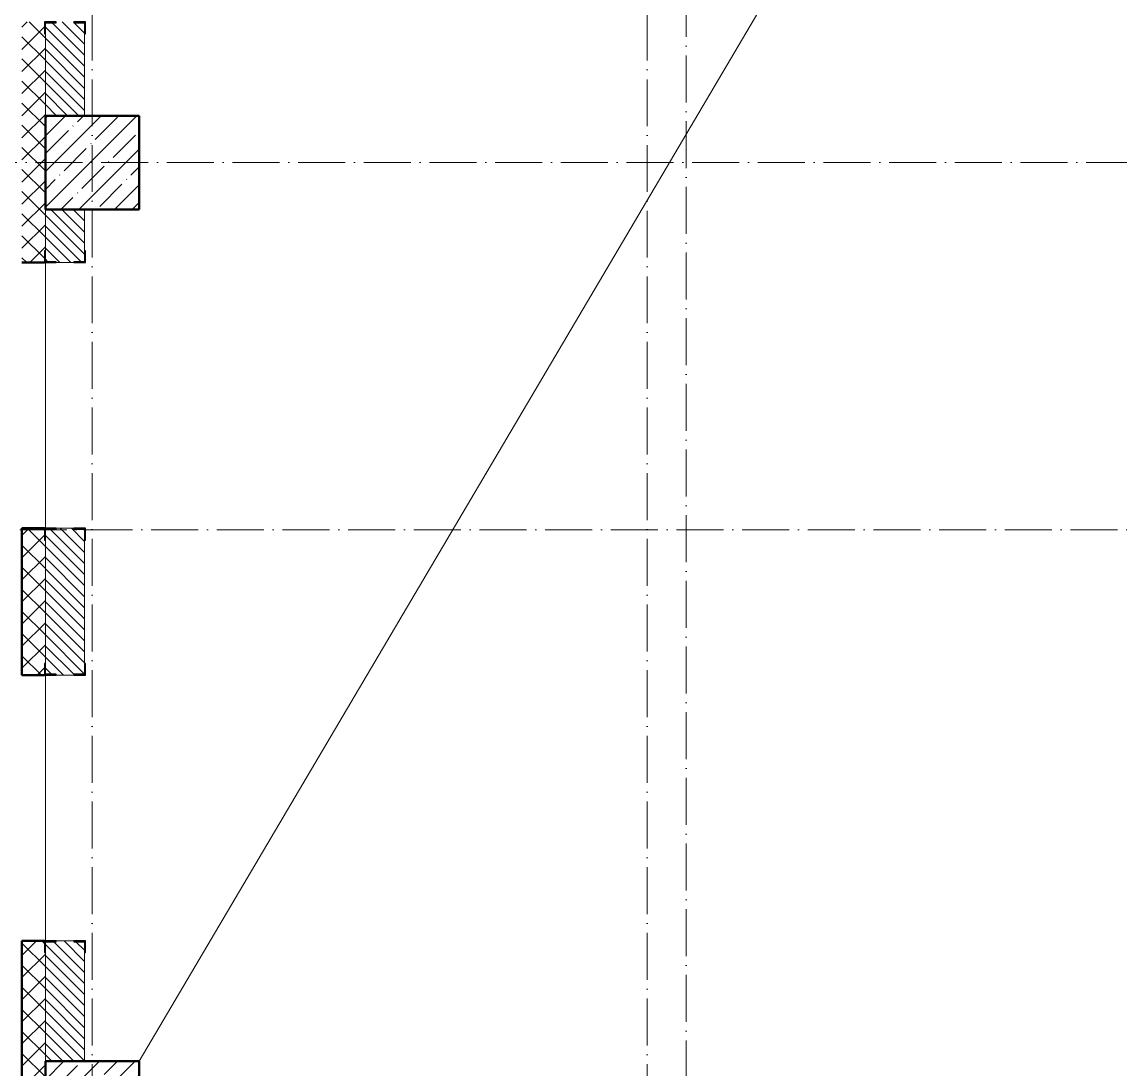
# Model space of a CAD drawing. Header units: millimetres. Extents: x -17017 to 628417, y -109036 to 199237.
# Drawn here: x 354371 to 361396, y -73982 to -67282 of the extents above; entities that cross this region are included whole.
import ezdxf

# ---------------------------------------------------------------- set-up
doc = ezdxf.new("R2010")
doc.units = ezdxf.units.MM
doc.linetypes.add('50_200_ШТРИХ_1Т_ш5_п1_п1_', pattern=[700, 500, -100, 0, -100])
for name, color, linetype, lineweight in [('A-DETL-____-OTLN-4', 7, 'Continuous', 18), ('A-GENM-____-MCUT', 7, 'Continuous', 25), ('A-GENM-____-OTLN-1', 7, 'Continuous', 25), ('A-WALL-____-MCUT-2', 7, 'Continuous', 50), ('A-WALL-____-MCUT-3', 7, 'Continuous', 9), ('A-WALL-____-OTLN', 7, 'Continuous', 9), ('A-WALL-____-PATT-1', 7, 'Continuous', 9), ('S-COLS-____-MCUT', 7, 'Continuous', 50), ('S-COLS-____-OTLN', 7, 'Continuous', 9), ('S-GRID-____-OTLN-1', 7, '50_200_ШТРИХ_1Т_ш5_п1_п1_', 9), ('стяжа', 7, 'Continuous', 30)]:
    doc.layers.add(name, color=color, linetype=linetype, lineweight=lineweight)
pattern_1 = [(135, (283770.707, -86863.456), (-35.35534, -35.35534), [])]

# ---------------------------------------------------------------- blocks, each defined once
blk = doc.blocks.new('BSC_Колонна _Прямоугольная - 600х600-V17-АР1_План отверстий 3 этажа в осях 1-64_А-ГГ')
at = {"layer": 'S-COLS-____-OTLN'}
h = blk.add_hatch(dxfattribs=at)
h.set_pattern_fill('FP_53', color=256, style=0, pattern_type=2)
h.set_pattern_definition([(45, (-71050, -18681.04), (-114.04925, 114.04925), []), (45, (-70935.95, -18681.04), (-114.04925, 114.04925), [201.613, -40.323, 3.353, -36.97])])
h.paths.add_polyline_path([(-300, -300), (300, -300), (300, 300), (-300, 300)], flags=0)
at = {"layer": 'S-COLS-____-MCUT'}
for p, q in [((300, 300), (-300, 300)), ((-300, 300), (-300, -300)), ((300, -300), (300, 300)), ((-300, -300), (300, -300))]:
    blk.add_line(p, q, dxfattribs=at)
blk = doc.blocks.new('BSC_Колонна _Прямоугольная - 600х600-V84-АР1_План отверстий 3 этажа в осях 1-64_А-ГГ')
at = {"layer": 'S-COLS-____-OTLN'}
h = blk.add_hatch(dxfattribs=at)
h.set_pattern_fill('FP_121', color=256, style=0, pattern_type=2)
h.set_pattern_definition([(45, (-71050, -12631.04), (-114.04925, 114.04925), []), (45, (-70935.95, -12631.04), (-114.04925, 114.04925), [201.613, -40.323, 3.353, -36.97])])
h.paths.add_polyline_path([(-300, -300), (300, -300), (300, 300), (-300, 300)], flags=0)
at = {"layer": 'S-COLS-____-MCUT'}
for p, q in [((300, 300), (-300, 300)), ((-300, 300), (-300, -300)), ((300, -300), (300, 300)), ((-300, -300), (300, -300))]:
    blk.add_line(p, q, dxfattribs=at)
blk = doc.blocks.new('Фахверк_СКБ_Уголок - 250_3380-27498580-АР1_План отверстий 3 этажа в осях 1-64_А-ГГ')
at = {"layer": 'A-GENM-____-MCUT'}
for p, q in [((200, 181), (125, 181)), ((125, 181), (125, 106)), ((131, 106), (131, 175)), ((131, 175), (200, 175)), ((200, 175), (200, 181)), ((125, 106), (131, 106)), ((131, -6), (125, -6)), ((125, -6), (125, -81)), ((131, -75), (131, -6)), ((125, -81), (200, -81)), ((200, -75), (131, -75)), ((200, -81), (200, -75))]:
    blk.add_line(p, q, dxfattribs=at)
blk = doc.blocks.new('3эт')
at = {"layer": 'S-GRID-____-OTLN-1', "color": 251, "ltscale": 0.6, "true_color": 0x636466}
for p, q in [((354820.7, -36982.5), (354820.7, -91173.5)), ((358370.7, -36982.5), (358370.7, -75532.4)), ((358620.7, -37250.7), (358620.7, -75532.4)), ((351097.5, -68182.4), (374089.5, -68182.4)), ((387845.1, -70532.4), (351097.5, -70532.4))]:
    blk.add_line(p, q, dxfattribs=at)

msp = doc.modelspace()

# ---------------------------------------------------------------- hatches: boundary and pattern name
at = {"layer": 'A-WALL-____-PATT-1'}
h = msp.add_hatch(dxfattribs=at)
h.set_pattern_fill('FP_1', color=256, style=0, pattern_type=2)
h.set_pattern_definition([(45, (283770.71, -86863.46), (-70.71068, 70.71068), []), (135, (283770.71, -86863.46), (-70.71068, -70.71068), [])])
h.paths.add_polyline_path([(354370.7, -74532.4), (354520.7, -74532.4), (354520.7, -73237.4), (354514.7, -73237.4), (354514.7, -73162.4), (354370.7, -73162.4)], flags=0)
h.paths.add_polyline_path([(354455.6, -71462.4), (354514.7, -71462.4), (354514.7, -71387.4), (354520.7, -71387.4), (354520.7, -70597.4), (354514.7, -70597.4), (354514.7, -70522.4), (354370.7, -70522.4), (354370.7, -71462.4)], flags=0)
h.paths.add_polyline_path([(354455.6, -68822.4), (354514.7, -68822.4), (354514.7, -68747.4), (354520.7, -68747.4), (354520.7, -67357.4), (354514.7, -67357.4), (354514.7, -67282.4), (354370.7, -67282.4), (354370.7, -68822.4)], flags=0)
h.paths.add_polyline_path([(354455.6, -65582.4), (354514.7, -65582.4), (354514.7, -65507.4), (354520.7, -65507.4), (354520.7, -64717.4), (354514.7, -64717.4), (354514.7, -64642.4), (354370.7, -64642.4), (354370.7, -65582.4)], flags=0)
h.paths.add_polyline_path([(354455.6, -62942.4), (354514.7, -62942.4), (354514.7, -62867.4), (354520.7, -62867.4), (354520.7, -61477.4), (354514.7, -61477.4), (354514.7, -61402.4), (354370.7, -61402.4), (354370.7, -62942.4)], flags=0)
h.paths.add_polyline_path([(354370.7, -59702.4), (354514.7, -59702.4), (354514.7, -59627.4), (354520.7, -59627.4), (354520.7, -58837.4), (354514.7, -58837.4), (354514.7, -58762.4), (354370.7, -58762.4)], flags=0)
h.paths.add_polyline_path([(354370.7, -57062.4), (354514.7, -57062.4), (354514.7, -56987.4), (354520.7, -56987.4), (354520.7, -55597.4), (354514.7, -55597.4), (354514.7, -55522.4), (354370.7, -55522.4)], flags=0)
h.paths.add_polyline_path([(354370.7, -53822.4), (354514.7, -53822.4), (354514.7, -53747.4), (354520.7, -53747.4), (354520.7, -52957.4), (354514.7, -52957.4), (354514.7, -52882.4), (354370.7, -52882.4)], flags=0)
h.paths.add_polyline_path([(354514.7, -51182.4), (354514.7, -51107.4), (354520.7, -51107.4), (354520.7, -49717.4), (354514.7, -49717.4), (354514.7, -49642.4), (354370.7, -49642.4), (354370.7, -51182.4), (354455.6, -51182.4)], flags=0)
h.paths.add_polyline_path([(354514.7, -47942.4), (354514.7, -47867.4), (354520.7, -47867.4), (354520.7, -47077.4), (354514.7, -47077.4), (354514.7, -47002.4), (354370.7, -47002.4), (354370.7, -47942.4), (354455.6, -47942.4)], flags=0)
h.paths.add_polyline_path([(354514.7, -45302.4), (354514.7, -45227.4), (354520.7, -45227.4), (354520.7, -43932.4), (354370.7, -43932.4), (354370.7, -45302.4), (354455.6, -45302.4)], flags=0)
h = msp.add_hatch(dxfattribs=at)
h.set_pattern_fill('FP_6', color=256, style=0, pattern_type=2)
h.set_pattern_definition(pattern_1)
h.paths.add_polyline_path([(354589.7, -67882.4), (354770.7, -67882.4), (354770.7, -67288.4), (354701.7, -67288.4), (354701.7, -67282.4), (354589.7, -67282.4), (354589.7, -67288.4), (354520.7, -67288.4), (354520.7, -67882.4)], flags=0)
h.paths.add_polyline_path([(354701.7, -65582.4), (354701.7, -65576.4), (354770.7, -65576.4), (354770.7, -64648.4), (354701.7, -64648.4), (354701.7, -64642.4), (354589.7, -64642.4), (354589.7, -64648.4), (354520.7, -64648.4), (354520.7, -65576.4), (354589.7, -65576.4), (354589.7, -65582.4)], flags=0)
h.paths.add_polyline_path([(354701.7, -62942.4), (354701.7, -62936.4), (354770.7, -62936.4), (354770.7, -62482.4), (354520.7, -62482.4), (354520.7, -62936.4), (354589.7, -62936.4), (354589.7, -62942.4)], flags=0)
h = msp.add_hatch(dxfattribs=at)
h.set_pattern_fill('FP_6', color=256, style=0, pattern_type=2)
h.set_pattern_definition(pattern_1)
h.paths.add_polyline_path([(354701.7, -73932.4), (354770.7, -73932.4), (354770.7, -73168.4), (354701.7, -73168.4), (354701.7, -73162.4), (354589.7, -73162.4), (354589.7, -73168.4), (354520.7, -73168.4), (354520.7, -73932.4), (354589.7, -73932.4)], flags=0)
h.paths.add_polyline_path([(354589.7, -71462.4), (354701.7, -71462.4), (354701.7, -71456.4), (354770.7, -71456.4), (354770.7, -70528.4), (354701.7, -70528.4), (354701.7, -70522.4), (354589.7, -70522.4), (354589.7, -70528.4), (354520.7, -70528.4), (354520.7, -71456.4), (354589.7, -71456.4)], flags=0)
h.paths.add_polyline_path([(354589.7, -68822.4), (354701.7, -68822.4), (354701.7, -68816.4), (354770.7, -68816.4), (354770.7, -68482.4), (354520.7, -68482.4), (354520.7, -68816.4), (354589.7, -68816.4)], flags=0)

# ---------------------------------------------------------------- linework, layer by layer
at = {"layer": 'A-DETL-____-OTLN-4'}
msp.add_line((355120.7, -73932.4), (372520.7, -44432.4), dxfattribs=at)
at = {"layer": 'A-WALL-____-MCUT-2'}
for p, q in [((354370.7, -68822.4), (354514.7, -68822.4)), ((354370.7, -70522.4), (354370.7, -71462.4)), ((354514.7, -70522.4), (354370.7, -70522.4)), ((354370.7, -71462.4), (354514.7, -71462.4)), ((354370.7, -73162.4), (354370.7, -74682.4)), ((354514.7, -73162.4), (354370.7, -73162.4))]:
    msp.add_line(p, q, dxfattribs=at)
at = {"layer": 'A-WALL-____-MCUT-3'}
for p, q in [((354520.7, -67882.4), (354520.7, -67357.4)), ((354770.7, -67882.4), (354770.7, -67357.4)), ((354520.7, -68747.4), (354520.7, -68482.4)), ((354770.7, -68747.4), (354770.7, -68482.4)), ((354589.7, -68822.4), (354701.7, -68822.4)), ((354701.7, -70522.4), (354589.7, -70522.4)), ((354520.7, -71387.4), (354520.7, -70597.4)), ((354770.7, -71387.4), (354770.7, -70597.4)), ((354589.7, -71462.4), (354701.7, -71462.4)), ((354701.7, -73162.4), (354589.7, -73162.4)), ((354520.7, -73932.4), (354520.7, -73237.4)), ((354770.7, -73932.4), (354770.7, -73237.4))]:
    msp.add_line(p, q, dxfattribs=at)
at = {"layer": 'A-WALL-____-OTLN'}
for p, q in [((354520.7, -68822.4), (354520.7, -70522.4)), ((354520.7, -71462.4), (354520.7, -73162.4))]:
    msp.add_line(p, q, dxfattribs=at)

# ---------------------------------------------------------------- block references
at = {"layer": 'A-GENM-____-OTLN-1'}
for p, rotation in [((354595.7, -67157.4), 269.9999999999999), ((354695.7, -68947.4), 89.99999999999991), ((354595.7, -70397.4), 269.9999999999999), ((354695.7, -71587.4), 89.99999999999991), ((354595.7, -73037.4), 269.9999999999999)]:
    msp.add_blockref('Фахверк_СКБ_Уголок - 250_3380-27498580-АР1_План отверстий 3 этажа в осях 1-64_А-ГГ', p, dxfattribs=dict(at, rotation=rotation))
at = {"layer": 'S-COLS-____-OTLN'}
for name, p in [('BSC_Колонна _Прямоугольная - 600х600-V17-АР1_План отверстий 3 этажа в осях 1-64_А-ГГ', (354820.7, -68182.4)), ('BSC_Колонна _Прямоугольная - 600х600-V84-АР1_План отверстий 3 этажа в осях 1-64_А-ГГ', (354820.7, -74232.4))]:
    msp.add_blockref(name, p, dxfattribs=at)
at = {"layer": 'стяжа'}
msp.add_blockref('3эт', (0, 0), dxfattribs=at)

doc.saveas('drawing.dxf')
